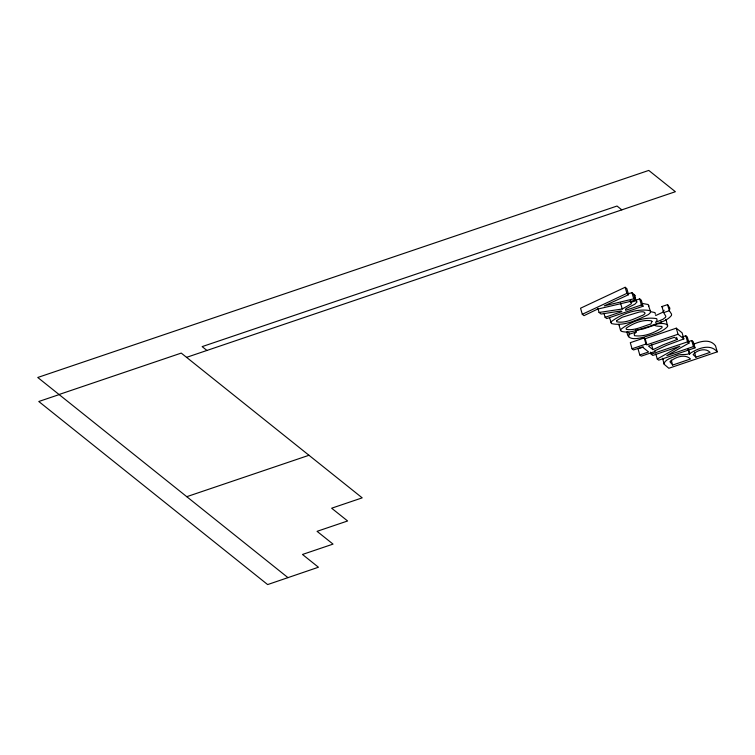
<?xml version="1.0" encoding="UTF-8"?>
<svg xmlns="http://www.w3.org/2000/svg" width="755" height="755" viewBox="0 0 755 755"><rect width="100%" height="100%" fill="white"/><g stroke="black" fill="none" stroke-linecap="round" stroke-linejoin="round"><path stroke-width="1.13" d="M669.732 309.342L669.808 308.031L667.571 304.624L661.946 306.53L663.692 312.608L665.834 316.307L665.514 317.345L663.088 319.205L655.548 322.385L657.114 320.318L656.746 318.676C644.506 316.402 630.321 321.847 620.752 329.491L621.091 331.218C630.453 334.182 640.353 328.557 649.394 326.424C656.708 323.083 666.25 322.007 671.478 315.43L671.554 314.108L669.317 310.701L667.571 304.624M665.91 320.375L666.014 319.356L667.656 326.462C661.673 333.012 651.914 334.437 643.826 337.164C638.022 338.542 626.773 341.42 627.122 331.643M610.974 322.772L611.088 321.8C621.516 313.882 636.805 308.219 649.904 310.616L650.499 311.447A15.525 4.02 -16 0 1 647.95 314.788C636.956 320.016 623.885 326.509 611.569 323.602L609.521 317.704M655.368 314.24L655 312.598L650.612 311.664M664.098 310.22L662.72 312.287L655.633 315.571M628.641 332.219L629.226 334.248L628.575 336.711M664.258 364.354L663.994 363.372C665.919 359.154 671.214 358.049 675.112 356.369C679.793 353.123 686.833 355.916 690.853 352.887C698.422 348.244 710.351 343.421 717.25 351.858L668.836 368.27L664.258 364.354L662.512 358.266L663.466 359.276M635.502 329.897L636.182 331.992L634.238 334.078L634.493 335.682C643.864 337.098 654.434 332.936 662.088 327.604L661.871 326.405C644.553 326.084 664.192 320.667 667.75 325.443M597.903 308.399L599.074 312.457L622.252 309.003L631.095 303.916L631.463 303.312L630.198 300.433M655.812 353.935L657.265 359.012L679.877 346.252L652.792 355.435L651.216 354.17L650.631 352.141M682.482 336.9L685.785 335.777L687.286 336.975L689.032 343.053L666.788 355.624L693.449 346.592L695.025 347.857L658.709 360.163L657.265 359.012M677.207 339.448L674.489 337.277L648.507 346.073L652.99 349.669L662.947 344.941L677.207 339.448L676.622 337.419M635.465 300.207L633.738 298.829L604.264 305.869L628.566 294.695L626.82 288.608L625.159 287.277L580.548 308.21L582.294 314.288L584.002 315.656L597.45 309.163L635.465 300.207L633.719 294.129L632.001 292.751L627.462 293.827M582.294 314.288L626.905 293.355L628.566 294.695M654.755 325.056L643.213 328.972L636.389 330.209M693.477 344.28C700.489 341.298 709.945 338.523 715.504 345.781L717.25 351.858M639.787 354.954L648.602 351.972L642.345 346.96L633.539 349.952L632.048 348.763L630.302 342.676L644.223 337.966L645.166 338.712L676.282 328.17L682.105 332.832L683.841 338.91L666.495 345.375L654.566 350.924L655.189 351.424L641.278 356.143L639.787 354.954L638.041 348.867L643.553 347.007M59.154 394.601L38.779 401.5L267.638 584.578L318.44 567.231L302.481 554.463L333.03 544.11L317.062 531.331L347.611 520.978L331.643 508.209L362.202 497.856L181.247 353.095L59.041 394.506M186.57 357.351L675.385 191.713L648.772 170.422L37.75 377.481L288.004 577.669M636.522 299.971L639.683 298.895L641.288 300.179L643.024 306.256L606.709 318.563L605.114 317.289L603.953 313.231M630.774 302.453L636.04 300.669L637.022 301.925L634.889 304.19L626.565 308.351L625.565 309.154L625.631 310.333L641.429 304.982L643.024 306.256M605.114 317.289L621.856 311.617L621.054 310.975L601.055 314.042L599.074 312.457M663.692 312.608L669.317 310.701M629.226 334.248L636.182 331.992M186.768 496.686L308.974 455.284M632.048 348.763L645.969 344.044L646.912 344.799L678.028 334.257L683.841 338.91M651.216 354.17L687.531 341.864L689.032 343.053M688.371 341.637L691.703 340.505L693.279 341.77L695.025 347.857M672.648 365.061L690.532 358.993C684.898 353.368 675.017 357.228 669.94 361.749L672.648 365.061L671.195 359.984M695.893 357.181L710.068 352.377C705.642 347.489 696.714 350.188 693.128 354.614L695.893 357.181L694.44 352.113M642.883 303.529L648.158 304.529L650.499 311.447M621.818 209.862L617.033 206.03L202.142 346.62L206.936 350.452M661.946 306.53L662.654 307.361M619.345 325.131L618.826 324.348L620.563 330.435M635.276 295.847L634.304 294.592L636.04 300.669M691.703 340.505L693.449 346.592M685.785 335.777L687.531 341.864M688.324 349.027L689.777 354.095M688.06 349.112L689.513 354.189M676.282 328.17L678.028 334.257M660.965 321.262L661.55 323.291M639.683 298.895L641.429 304.982M651.537 344.601L652.99 349.669M632.001 292.751L633.738 298.829M645.166 338.712L646.912 344.799M644.223 337.966L645.969 344.044M625.159 287.277L626.905 293.355M620.506 302.925L622.252 309.003M648.762 305.369A15.525 4.02 -16 0 1 648.63 306.341M651.99 321.488L650.857 323.999C642.939 326.198 634.681 330.907 626.329 329.378L626.131 328.208C633.171 323.348 642.92 319.167 651.527 320.875L651.99 321.488M616.609 320.648L616.835 321.819C625.801 323.565 635.002 318.45 643.137 315.099A8.871 2.293 -16 0 0 645.015 312.947L643.845 312.004A8.815 2.284 -16 0 0 639.296 312.032L622.224 317.242L616.609 320.648"/></g></svg>
